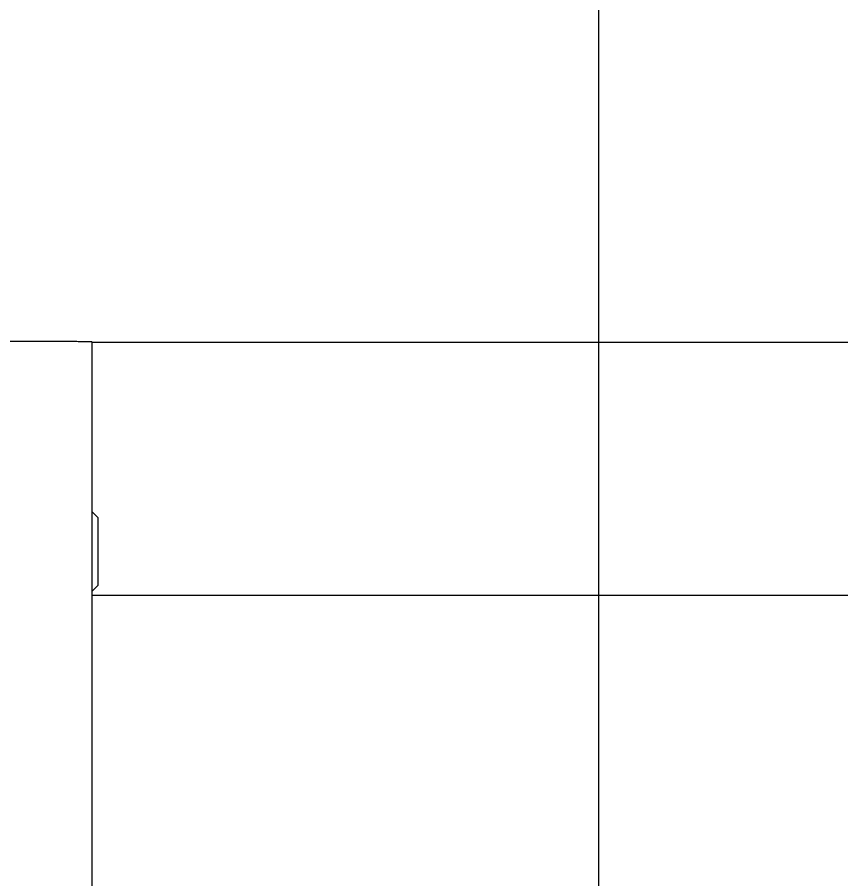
# Model space of a CAD drawing. Extents: x -5598 to 26293, y -3808 to 13850.
# Drawn here: x -725.13 to -717.87, y 2214.49 to 2222.09 of the extents above; entities that cross this region are included whole.
import ezdxf

# ---------------------------------------------------------------- set-up
doc = ezdxf.new("R2010")
doc.units = 0
doc.header["$LTSCALE"] = 100
doc.header["$MEASUREMENT"] = 0
doc.linetypes.add('HIDDEN', pattern=[0.375, 0.25, -0.125])
doc.layers.add('AD', color=5, linetype='Continuous', lineweight=9)
doc.layers.add('AK', color=7, linetype='Continuous', lineweight=15)
doc.layers.add('MAKPA GAZ', color=7, linetype='Continuous', lineweight=30, true_color=0x046a38)
doc.layers.add('MAKPA SIHHI', color=7, linetype='Continuous', lineweight=30, true_color=0x428a93)
doc.layers.add('OLCU DIS', color=7, linetype='Continuous')
doc.styles.add('MAKPA TESISAT', font='arial.ttf', dxfattribs={"height": 10})
doc.styles.add('olcu', font='romans.shx', dxfattribs={"width": 0.5})
doc.dimstyles.new('1-200', dxfattribs={"dimtxt": 40, "dimasz": 2, "dimexe": 0, "dimexo": 0, "dimgap": 10, "dimtad": 1, "dimdec": 4, "dimrnd": 0.1, "dimzin": 9, "dimdsep": 46, "dimtxsty": 'olcu', "dimblk1": 'SOL', "dimblk2": 'SAG', "dimsah": 1, "dimcen": 0, "dimse1": 1, "dimse2": 1, "dimclre": 13, "dimadec": 0, "dimazin": 0, "dimtfac": 1, "dimtdec": 4, "dimtix": 1, "dimtmove": 2, "dimatfit": 2, "dimldrblk": 'SOL', "dimfxl": 0, "dimtolj": 1, "dimarcsym": 0})
doc.dimstyles.new('MAKPA TESISAT DIM', dxfattribs={"dimscale": 0.7, "dimtxt": 12, "dimasz": 6, "dimexe": 4, "dimexo": 0, "dimgap": 8, "dimtad": 2, "dimtih": 1, "dimtoh": 1, "dimdec": 0, "dimrnd": 5, "dimzin": 0, "dimdsep": 46, "dimtxsty": 'MAKPA TESISAT', "dimblk1": 'OBLIQUE', "dimblk2": 'OBLIQUE', "dimsah": 1, "dimcen": 0, "dimdle": 3, "dimclrd": 256, "dimclre": 256, "dimclrt": 256, "dimadec": 0, "dimazin": 0, "dimtfac": 1, "dimtdec": 0, "dimtix": 1, "dimtofl": 0, "dimtmove": 2, "dimatfit": 3, "dimldrblk": 'OBLIQUE', "dimfxl": 0, "dimtvp": 7, "dimtolj": 1, "dimtzin": 0, "dimarcsym": 0})

# ---------------------------------------------------------------- blocks, each defined once
blk = doc.blocks.new('SOL')
at = {"color": 0}
for p, q in [((0, 30), (0, -6.962459165720928)), ((7.581908020783771, 0), (-6.967154622002339, 0))]:
    blk.add_line(p, q, dxfattribs=at)
blk.add_circle((0, 0), 3, dxfattribs=at)
blk = doc.blocks.new('SAG')
at = {"color": 0}
for p, q in [((0, -30), (0, 6.962459165720928)), ((7.581908020783771, 0), (-6.967154622002339, 0))]:
    blk.add_line(p, q, dxfattribs=at)
blk.add_circle((0, 0), 3, dxfattribs=at)
blk = doc.blocks.new('*D332')
at = {"layer": 'OLCU DIS', "color": 0, "lineweight": -2, "transparency": 16777216}
blk.add_line((21268, -934.9999999999671), (-2967.999999241584, -934.9999999999671), dxfattribs=at)
at = {"layer": 'OLCU DIS', "color": 0, "lineweight": -2, "transparency": 16777216, "xscale": 2, "yscale": 2, "zscale": 2, "rotation": 180}
blk.add_blockref('SAG', (-2969.999999241584, -934.9999999999671), dxfattribs=at)
at = {"layer": 'OLCU DIS', "color": 0, "lineweight": -2, "transparency": 16777216, "xscale": 2, "yscale": 2, "zscale": 2}
blk.add_blockref('SOL', (21270, -934.9999999999671), dxfattribs=at)
at = {"layer": 'OLCU DIS', "color": 0, "transparency": 16777216, "insert": (9295.637683253217, -904.9999999999671), "char_height": 40, "attachment_point": 5, "style": 'olcu'}
blk.add_mtext('\\A1;24240', dxfattribs=at)
blk = doc.blocks.new('OVEN TROLLEY')
at = {"layer": 'AK'}
for p, q in [((45.99783232961214, -5.416554677847216), (45.99783232961214, -14.9173121060594)), ((45.99783232961214, -12.68402002697098), (23.99524049405579, -12.6840200269711)), ((45.99783232961214, -12.71722858470161), (45.94782643906672, -12.76723447524705)), ((45.94782643906672, -13.36726860898773), (45.94782643906672, -12.76724589971115)), ((45.99783232961214, -13.41731105217468), (45.94782643906672, -13.36730516165255)), ((23.99524049405579, -14.91206985566532), (45.99783232961214, -14.91206985566532))]:
    blk.add_line(p, q, dxfattribs=at)
at = {"layer": 'AK', "start_tangent": (1.4e-15, -0.8001079952000001), "end_tangent": (-1.4e-15, 0.8001079952000001)}
blk.add_spline([(45.99783232961214, -14.9173121060594), (46.00341757439887, -14.917962493922), (46.02004854372341, -14.91859835333878), (46.04735372906437, -14.91920547996415), (46.08472317781422, -14.91977031187843), (46.13132211828484, -14.92028023143063), (46.18610960707871, -14.92072384807966), (46.24786178228111, -14.92109125199488), (46.31519920217701, -14.92137423594238), (46.38661766028358, -14.92156647871002), (46.46052178608385, -14.92166368578319), (46.53526068371126, -14.92166368578319), (46.60916480962746, -14.92156647871002), (46.68058326762991, -14.92137423594249), (46.74792068763043, -14.92109125199488), (46.80967286272777, -14.92072384807966), (46.86446035151027, -14.92028023143052), (46.91105929196907, -14.91977031187843), (46.94842874071889, -14.91920547996403), (46.9757339261881, -14.91859835333878), (46.99236489551263, -14.917962493922), (46.99795014032257, -14.91731210605928)], degree=3, dxfattribs=at)
blk = doc.blocks.new('_OBLIQUE')
at = {"color": 0, "linetype": 'ByBlock', "lineweight": -2}
blk.add_line((-0.5, -0.5), (0.5, 0.5), dxfattribs=at)
blk = doc.blocks.new('*D1005')
at = {"layer": 'MAKPA SIHHI', "lineweight": -2, "transparency": 16777216}
for p, q in [((-749.7533808635154, 2197.232070836355), (-749.7533808635153, 2517.767929162604)), ((-610.0000000024922, 2515.667929162604), (-752.5533808635154, 2515.667929162604)), ((-609.9999999999998, 2199.332070836355), (-752.5533808635154, 2199.332070836355))]:
    blk.add_line(p, q, dxfattribs=at)
at = {"layer": 'MAKPA SIHHI', "lineweight": -2, "transparency": 16777216, "xscale": 4.199999999999998, "yscale": 4.199999999999998, "zscale": 4.199999999999998}
for p, rotation in [((-749.7533808635153, 2515.667929162604), 90), ((-749.7533808635154, 2199.332070836355), 270)]:
    blk.add_blockref('_OBLIQUE', p, dxfattribs=dict(at, rotation=rotation))
at = {"layer": 'MAKPA SIHHI', "transparency": 16777216, "insert": (-766.4345541240889, 2357.49999999948), "char_height": 10, "attachment_point": 5, "style": 'MAKPA TESISAT'}
blk.add_mtext('\\A1;315', dxfattribs=at)
blk = doc.blocks.new('*D1068')
at = {"layer": 'MAKPA GAZ', "lineweight": -2, "transparency": 16777216}
for p, q in [((-762.5317205052996, 2199.332070836351), (-762.5317205052996, 2392.035892867825)), ((-609.9999999999998, 2189.999999998954), (-609.9999999999998, 2392.035892867825)), ((-607.8999999999997, 2389.235892867825), (-764.6317205052999, 2389.235892867825))]:
    blk.add_line(p, q, dxfattribs=at)
at = {"layer": 'MAKPA GAZ', "lineweight": -2, "transparency": 16777216, "xscale": 4.199999999999998, "yscale": 4.199999999999998, "zscale": 4.199999999999998, "rotation": 180}
blk.add_blockref('_OBLIQUE', (-762.5317205052996, 2389.235892867825), dxfattribs=at)
at = {"layer": 'MAKPA GAZ', "lineweight": -2, "transparency": 16777216, "xscale": 4.199999999999998, "yscale": 4.199999999999998, "zscale": 4.199999999999998}
blk.add_blockref('_OBLIQUE', (-609.9999999999998, 2389.235892867825), dxfattribs=at)
at = {"layer": 'MAKPA GAZ', "transparency": 16777216, "insert": (-686.2658602526498, 2399.941622745041), "char_height": 10, "attachment_point": 5, "style": 'MAKPA TESISAT'}
blk.add_mtext('\\A1;155', dxfattribs=at)

msp = doc.modelspace()

# ---------------------------------------------------------------- linework, layer by layer
at = {"layer": 'AD', "linetype": 'HIDDEN'}
msp.add_lwpolyline([(-1170, 2359.999999998956), (-1170, 2199.999999998957), (-720, 2199.999999998956), (-720, 2359.999999998956)], close=True, dxfattribs=at)

# ---------------------------------------------------------------- block references
at = {"layer": 'AK', "rotation": 180}
msp.add_blockref('OVEN TROLLEY', (-678.4705610021399, 2204.310057637898), dxfattribs=at)

# ---------------------------------------------------------------- dimensions: what is measured, and where the dimension line sits
at = {"layer": 'MAKPA GAZ'}
dim = msp.add_linear_dim(base=(-762.5317205052996, 2389.235892867825), p1=(-609.9999999999998, 2189.999999998954), p2=(-762.5317205052996, 2199.332070836351), dimstyle='MAKPA TESISAT DIM', override={"dimfxl": 0}, dxfattribs=at)
dim.commit()
dim.dimension.update_dxf_attribs({"geometry": '*D1068', "text_midpoint": (-686.2658602526498, 2399.941622745041)})
at = {"layer": 'MAKPA SIHHI'}
dim = msp.add_linear_dim(base=(-749.7533808635153, 2515.667929162604), p1=(-609.9999999999998, 2199.332070836355), p2=(-610.0000000024922, 2515.667929162604), angle=90, dimstyle='MAKPA TESISAT DIM', override={"dimfxl": 0}, dxfattribs=at)
dim.commit()
dim.dimension.update_dxf_attribs({"geometry": '*D1005', "text_midpoint": (-766.4345541240889, 2357.49999999948)})
at = {"layer": 'OLCU DIS', "color": 7}
dim = msp.add_linear_dim(base=(-2969.999999241584, -934.9999999999671), p1=(21270, -634.9999999999673), p2=(-2969.999999241583, 7534.999999997421), dimstyle='1-200', dxfattribs=at)
dim.commit()
dim.dimension.update_dxf_attribs({"geometry": '*D332', "text_midpoint": (9295.637683253217, -904.9999999999671), "dimtype": 160})

doc.saveas('drawing.dxf')
